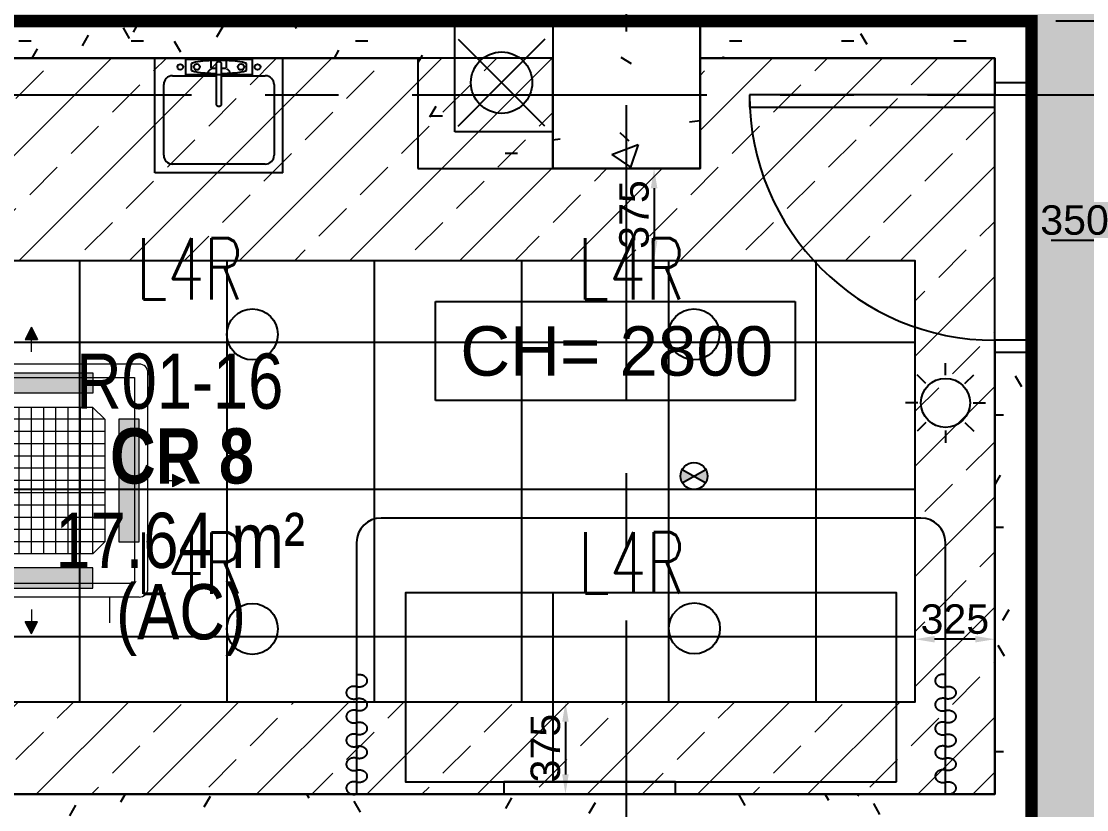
# Model space of a CAD drawing. Header units: millimetres. Extents: x -92759 to 184353, y -15225 to 86714.
# Drawn here: x -55599 to -51258, y 67428 to 70641 of the extents above; entities that cross this region are included whole.
import ezdxf

# ---------------------------------------------------------------- set-up
doc = ezdxf.new("R2010")
doc.units = ezdxf.units.MM
for name, pattern in [('HIDDEN', [0.375, 0.25, -0.125]), ('IDA - Grid Line', [2100, 1200, -300, 300, -300]), ('IDA - Hidden 2-1', [450, 300, -150]), ('IMPORT-ACAD_ISO12W100', [3150, 1800, -450, 0, -450, 0, -450])]:
    doc.linetypes.add(name, pattern=pattern)
doc.layers.get('Defpoints').update_dxf_attribs({"color": 8})
for name, color, linetype in [('0-1', 9, 'Continuous'), ('0-Motion Sensor', 1, 'Continuous'), ('A-_DOOR----_E', 8, 'Continuous'), ('A-_FURT----_E-1', 8, 'Continuous'), ('A-_ROOMNAME_A', 8, 'Continuous'), ('A-_WALL----_H-1', 9, 'Continuous'), ('A-_WALLPRTN_E', 8, 'Continuous'), ('A-PATT-CONC', 8, 'Continuous'), ('AAG_Dimension', 7, 'Continuous'), ('E-_LITG _ CKT -DB', 1, 'HIDDEN'), ('E-legend', 1, 'Continuous'), ('HF', 7, 'Continuous'), ('HF Text', 7, 'Continuous'), ('M-ACMV_FCU', 5, 'Continuous'), ('PDF_M-_ACON----_E-N', 7, 'Continuous'), ('S-_COLN----_E', 8, 'Continuous')]:
    doc.layers.add(name, color=color, linetype=linetype)
for name, color, linetype, true_color in [('1599_FURN_RHH_BLK8 _NEW__1ST STY_dwg _2_-1', 7, 'Continuous', 0xaaaaaa), ('A-_DETA----_E-1', 7, 'IDA - Hidden 2-1', 0xa5a5a5), ('A-_DETA----_E-6', 7, 'Continuous', 0x969696), ('A-_DETA----_ED-2', 1, 'Continuous', 0xff0000), ('A-_FURN--2', 7, 'IMPORT-ACAD_ISO12W100', 0xaaaaaa), ('A-_FURN--4', 7, 'Continuous', 0xaaaaaa), ('A-_FURN_HIDDEN-2', 7, 'Continuous', 0xaaaaaa), ('CURTAIN-1', 7, 'Continuous', 0xaaaaaa), ('E-_FIREALAM_E-1', 1, 'Continuous', 0xff0000), ('S-_ANOTGRID_E-1', 9, 'IDA - Grid Line', 0x808080)]:
    doc.layers.add(name, color=color, linetype=linetype, true_color=true_color)
for name, color, linetype, lineweight in [('A--', 134, '500-1-RP', 25), ('HFI 9MM FPB', 94, 'Continuous', 5), ('M-ACMV_CDP', 190, 'DRAIN_PIPE', 25), ('M-ACMV_FCU-1', 86, 'Continuous', 9), ('M-ACMV_PWR', 1, 'REFRIGERANT', 25), ('M-ACMV_REF_PIPE', 134, '500-1-RP', 25), ('M-ACMV_VCD', 7, 'Continuous', 25)]:
    doc.layers.add(name, color=color, linetype=linetype, lineweight=lineweight)
doc.styles.add('Arial', font='arial.ttf')
doc.styles.add('Arial Narrow_2', font='ARIALN.TTF', dxfattribs={"height": 225})
doc.styles.add('Arial Narrow_B_1', font='ARIALNB.TTF', dxfattribs={"height": 300})
doc.styles.add('Arial_4', font='arial.ttf', dxfattribs={"height": 1.8})
doc.styles.add('Simplex', font='simplex_.ttf', dxfattribs={"width": 0.7, "height": 450})
doc.styles.get("Standard").update_dxf_attribs({"font": 'arial.ttf'})
doc.linetypes.add('500-1-RP', pattern='A,0.75,-0.5,0.75,-0.5,0.75,-0.5,0.75,-1.7,["RP",Standard,S=1,R=0,X=-1,Y=-0.5],-1.7', length=7.9)
doc.linetypes.add('DRAIN_PIPE', pattern='A,0.5,-0.2,["D",Standard,S=0.1,R=0,X=-0.1,Y=-0.05],-0.25', length=0.95)
doc.linetypes.add('REFRIGERANT', pattern='A,15,-5.08,["R",Standard,S=2.54,R=0,X=-2.54,Y=-1.27],-5.08', length=25.16)
doc.dimstyles.get("Standard").update_dxf_attribs({"dimtxt": 0.18, "dimasz": 0.18, "dimexe": 0.18, "dimexo": 0.0625, "dimgap": 0.09, "dimtad": 0, "dimtih": 1, "dimtoh": 1, "dimdec": 4, "dimzin": 0, "dimdsep": 46, "dimtxsty": 'Standard', "dimcen": 0.09, "dimadec": 0, "dimazin": 0, "dimtfac": 1, "dimtdec": 4, "dimtofl": 0, "dimtmove": 0, "dimatfit": 3, "dimfxl": 1, "dimtolj": 1, "dimtzin": 0, "dimarcsym": 0})
pattern_1 = [(0, (-11870.95, 40538.29), (609.6, 152.4), [50.292, -406.908, 50.292, -406.908, -2438.4]), (0, (-11870.95, 40538.29), (609.6, 152.4), [-914.4, 50.292, -864.108, 50.292, -406.908, -1066.8]), (0, (-11870.95, 40538.29), (609.6, 152.4), [-2286, 50.292, -254.508, 50.292, -711.708]), (120, (-11642.35, 40614.49), (-436.7823, 451.7291), [50.292, -406.908, 50.292, -406.908, -2438.4]), (120, (-11642.35, 40614.49), (-436.7823, 451.7291), [-914.4, 50.292, -864.108, 50.292, -406.908, -1066.8]), (120, (-11642.35, 40614.49), (-436.7823, 451.7291), [-2286, 50.292, -254.508, 50.292, -711.708]), (240, (-11566.15, 40919.29), (-172.8177, -604.1291), [50.292, -406.908, 50.292, -406.908, -2438.4]), (240, (-11566.15, 40919.29), (-172.8177, -604.1291), [-914.4, 50.292, -864.108, 50.292, -406.908, -1066.8]), (240, (-11566.15, 40919.29), (-172.8177, -604.1291), [-2286, 50.292, -254.508, 50.292, -711.708])]

# ---------------------------------------------------------------- blocks, each defined once
blk = doc.blocks.new('IDA- Fire Extinguisher1 - 3kg AB-8839181-BLK8_RHH_1ST STOREY PLAN')
at = {"layer": 'A-_DETA----_ED-2'}
for p in [(-176.8, 376.8), (176.8, 376.8), (-176.8, 23.2), (176.8, 23.2)]:
    blk.add_line(p, (0, 200), dxfattribs=at)
blk.add_circle((0, 200), 125, dxfattribs=at)
blk = doc.blocks.new('IDA - Strobe Light - IDA - Strobe Light-8826107-BLK8_RHH_1ST STOREY PLAN')
at = {"layer": 'A-_DETA----_ED-2'}
for p, q in [((0, 312.5), (0, 362.5)), ((-79.5, 279.5), (-114.9, 314.9)), ((79.5, 279.5), (114.9, 314.9)), ((-112.5, 200), (-162.5, 200)), ((112.5, 200), (162.5, 200)), ((-79.5, 120.5), (-114.9, 85.1)), ((0, 87.5), (0, 37.5)), ((79.5, 120.5), (114.9, 85.1))]:
    blk.add_line(p, q, dxfattribs=at)
blk.add_circle((0, 200), 100, dxfattribs=at)
blk = doc.blocks.new('IDA - F - Single - Swing1 - 1100L X 2200H -TD-03-10510367-BLK8_RHH_1ST STOREY PLAN')
at = {"layer": 'A-_DOOR----_E'}
for p, q in [((500, 1075), (450, 1075)), ((450, 1075), (450, 75)), ((500, 75), (500, 1075)), ((-500, 75), (-550, 75)), ((-500, -75), (-500, 75)), ((450, 75), (500, 75)), ((550, 75), (500, 75)), ((500, 75), (500, -75)), ((-550, -75), (-500, -75)), ((500, -75), (550, -75))]:
    blk.add_line(p, q, dxfattribs=at)
blk.add_arc((500, 75), 1000, 90, 180, dxfattribs=at)
blk = doc.blocks.new('1599_FURN_RHH_BLK8 _NEW__1ST STY_dwg_CURTAIN-10346288-BLK8_RHH_1ST STOREY PLAN')
at = {"layer": 'CURTAIN-1'}
for points, weights in [([(364562.6, -316988.1), (364557, -316988.1), (364551.8, -316989.6)], [1, 0.931303290714, 0.894831553285]), ([(364593.9, -317013.9), (364593.9, -316988.1), (364562.6, -316988.1)], [1, 0.707106781187, 1]), ([(364509.6, -317062.5), (364509.6, -317036.7), (364540.9, -317036.7)], [1, 0.707106781187, 1]), ([(364540.9, -317036.7), (364546.5, -317036.7), (364551.8, -317038.2)], [1, 0.931303290589, 0.894831553152]), ([(364551.8, -317038.2), (364557, -317039.8), (364562.6, -317039.8)], [0.894831553151, 0.931303290588, 1]), ([(364562.6, -317039.8), (364593.9, -317039.8), (364593.9, -317013.9)], [1, 0.707106781187, 1]), ([(364540.9, -317088.4), (364509.6, -317088.4), (364509.6, -317062.5)], [1, 0.707106781187, 1]), ([(364562.6, -317085.3), (364557, -317085.3), (364551.8, -317086.8)], [1, 0.931303290589, 0.894831553152]), ([(364593.9, -317111.1), (364593.9, -317085.3), (364562.6, -317085.3)], [1, 0.707106781187, 1]), ([(364551.8, -317086.8), (364546.5, -317088.4), (364540.9, -317088.4)], [0.894831553149, 0.931303290586, 1]), ([(364562.6, -317137), (364593.9, -317137), (364593.9, -317111.1)], [1, 0.707106781187, 1]), ([(364509.6, -317159.7), (364509.6, -317133.8), (364540.9, -317133.8)], [1, 0.707106781187, 1]), ([(364540.9, -317185.6), (364509.6, -317185.6), (364509.6, -317159.7)], [1, 0.707106781187, 1]), ([(364540.9, -317133.8), (364546.5, -317133.8), (364551.8, -317135.4)], [1, 0.931303290587, 0.894831553151]), ([(364551.8, -317135.4), (364557, -317137), (364562.6, -317137)], [0.894831553149, 0.931303290586, 1]), ([(364551.8, -317184), (364546.5, -317185.6), (364540.9, -317185.6)], [0.89483155315, 0.931303290587, 1]), ([(364562.6, -317182.4), (364557, -317182.4), (364551.8, -317184)], [1, 0.931303290587, 0.894831553151]), ([(364593.9, -317208.3), (364593.9, -317182.4), (364562.6, -317182.4)], [1, 0.707106781187, 1]), ([(364562.6, -317234.2), (364593.9, -317234.2), (364593.9, -317208.3)], [1, 0.707106781187, 1]), ([(364509.6, -317256.9), (364509.6, -317231), (364540.9, -317231)], [1, 0.707106781187, 1]), ([(364540.9, -317282.8), (364509.6, -317282.8), (364509.6, -317256.9)], [1, 0.707106781187, 1]), ([(364540.9, -317231), (364546.5, -317231), (364551.8, -317232.6)], [1, 0.931303290587, 0.894831553151]), ([(364551.8, -317232.6), (364557, -317234.2), (364562.6, -317234.2)], [0.89483155315, 0.931303290586, 1]), ([(364551.8, -317281.2), (364546.5, -317282.8), (364540.9, -317282.8)], [0.894831553151, 0.931303290587, 1]), ([(364562.6, -317279.6), (364557, -317279.6), (364551.8, -317281.2)], [1, 0.931303290588, 0.894831553151]), ([(364593.9, -317305.5), (364593.9, -317279.6), (364562.6, -317279.6)], [1, 0.707106781187, 1]), ([(364509.6, -317354.1), (364509.6, -317328.2), (364540.9, -317328.2)], [1, 0.707106781187, 1]), ([(364540.9, -317328.2), (364546.5, -317328.2), (364551.8, -317329.8)], [1, 0.931303290716, 0.894831553287]), ([(364551.8, -317329.8), (364557, -317331.4), (364562.6, -317331.4)], [0.89483155315, 0.931303290587, 1]), ([(364562.6, -317331.4), (364593.9, -317331.4), (364593.9, -317305.5)], [1, 0.707106781187, 1]), ([(364540.9, -317380), (364509.6, -317380), (364509.6, -317354.1)], [1, 0.707106781187, 1]), ([(364551.8, -317378.4), (364546.5, -317380), (364540.9, -317380)], [0.894831553151, 0.931303290587, 1]), ([(364562.6, -317376.8), (364557, -317376.8), (364551.8, -317378.4)], [1, 0.931303290587, 0.89483155315]), ([(364593.9, -317402.7), (364593.9, -317376.8), (364562.6, -317376.8)], [1, 0.707106781187, 1]), ([(364509.6, -317451.3), (364509.6, -317425.4), (364540.9, -317425.4)], [1, 0.707106781187, 1]), ([(364540.9, -317425.4), (364546.5, -317425.4), (364551.8, -317427)], [1, 0.931303290587, 0.894831553151]), ([(364551.8, -317427), (364557, -317428.6), (364562.6, -317428.6)], [0.89483155315, 0.931303290587, 1]), ([(364562.6, -317428.6), (364593.9, -317428.6), (364593.9, -317402.7)], [1, 0.707106781187, 1]), ([(364540.9, -317477.2), (364509.6, -317477.2), (364509.6, -317451.3)], [1, 0.707106781187, 1]), ([(364551.8, -317475.6), (364546.5, -317477.2), (364540.9, -317477.2)], [0.894831553151, 0.931303290587, 1])]:
    blk.add_rational_spline(points, weights, degree=2, dxfattribs=at)
blk = doc.blocks.new('1599_FURN_RHH_BLK8 _NEW__1ST STY_dwg_CURTAIN-10346287-BLK8_RHH_1ST STOREY PLAN')
at = {"layer": 'CURTAIN-1'}
for points, weights in [([(364562.6, -316988.1), (364557, -316988.1), (364551.8, -316989.6)], [1, 0.931303290714, 0.894831553285]), ([(364593.9, -317013.9), (364593.9, -316988.1), (364562.6, -316988.1)], [1, 0.707106781187, 1]), ([(364509.6, -317062.5), (364509.6, -317036.7), (364540.9, -317036.7)], [1, 0.707106781187, 1]), ([(364540.9, -317036.7), (364546.5, -317036.7), (364551.8, -317038.2)], [1, 0.931303290589, 0.894831553152]), ([(364551.8, -317038.2), (364557, -317039.8), (364562.6, -317039.8)], [0.894831553151, 0.931303290588, 1]), ([(364562.6, -317039.8), (364593.9, -317039.8), (364593.9, -317013.9)], [1, 0.707106781187, 1]), ([(364540.9, -317088.4), (364509.6, -317088.4), (364509.6, -317062.5)], [1, 0.707106781187, 1]), ([(364562.6, -317085.3), (364557, -317085.3), (364551.8, -317086.8)], [1, 0.931303290589, 0.894831553152]), ([(364593.9, -317111.1), (364593.9, -317085.3), (364562.6, -317085.3)], [1, 0.707106781187, 1]), ([(364551.8, -317086.8), (364546.5, -317088.4), (364540.9, -317088.4)], [0.894831553149, 0.931303290586, 1]), ([(364562.6, -317137), (364593.9, -317137), (364593.9, -317111.1)], [1, 0.707106781187, 1]), ([(364509.6, -317159.7), (364509.6, -317133.8), (364540.9, -317133.8)], [1, 0.707106781187, 1]), ([(364540.9, -317185.6), (364509.6, -317185.6), (364509.6, -317159.7)], [1, 0.707106781187, 1]), ([(364540.9, -317133.8), (364546.5, -317133.8), (364551.8, -317135.4)], [1, 0.931303290587, 0.894831553151]), ([(364551.8, -317135.4), (364557, -317137), (364562.6, -317137)], [0.894831553149, 0.931303290586, 1]), ([(364551.8, -317184), (364546.5, -317185.6), (364540.9, -317185.6)], [0.89483155315, 0.931303290587, 1]), ([(364562.6, -317182.4), (364557, -317182.4), (364551.8, -317184)], [1, 0.931303290587, 0.894831553151]), ([(364593.9, -317208.3), (364593.9, -317182.4), (364562.6, -317182.4)], [1, 0.707106781187, 1]), ([(364562.6, -317234.2), (364593.9, -317234.2), (364593.9, -317208.3)], [1, 0.707106781187, 1]), ([(364509.6, -317256.9), (364509.6, -317231), (364540.9, -317231)], [1, 0.707106781187, 1]), ([(364540.9, -317282.8), (364509.6, -317282.8), (364509.6, -317256.9)], [1, 0.707106781187, 1]), ([(364540.9, -317231), (364546.5, -317231), (364551.8, -317232.6)], [1, 0.931303290587, 0.894831553151]), ([(364551.8, -317232.6), (364557, -317234.2), (364562.6, -317234.2)], [0.89483155315, 0.931303290586, 1]), ([(364551.8, -317281.2), (364546.5, -317282.8), (364540.9, -317282.8)], [0.894831553151, 0.931303290587, 1]), ([(364562.6, -317279.6), (364557, -317279.6), (364551.8, -317281.2)], [1, 0.931303290588, 0.894831553151]), ([(364593.9, -317305.5), (364593.9, -317279.6), (364562.6, -317279.6)], [1, 0.707106781187, 1]), ([(364509.6, -317354.1), (364509.6, -317328.2), (364540.9, -317328.2)], [1, 0.707106781187, 1]), ([(364540.9, -317328.2), (364546.5, -317328.2), (364551.8, -317329.8)], [1, 0.931303290716, 0.894831553287]), ([(364551.8, -317329.8), (364557, -317331.4), (364562.6, -317331.4)], [0.89483155315, 0.931303290587, 1]), ([(364562.6, -317331.4), (364593.9, -317331.4), (364593.9, -317305.5)], [1, 0.707106781187, 1]), ([(364540.9, -317380), (364509.6, -317380), (364509.6, -317354.1)], [1, 0.707106781187, 1]), ([(364551.8, -317378.4), (364546.5, -317380), (364540.9, -317380)], [0.894831553151, 0.931303290587, 1]), ([(364562.6, -317376.8), (364557, -317376.8), (364551.8, -317378.4)], [1, 0.931303290587, 0.89483155315]), ([(364593.9, -317402.7), (364593.9, -317376.8), (364562.6, -317376.8)], [1, 0.707106781187, 1]), ([(364509.6, -317451.3), (364509.6, -317425.4), (364540.9, -317425.4)], [1, 0.707106781187, 1]), ([(364540.9, -317425.4), (364546.5, -317425.4), (364551.8, -317427)], [1, 0.931303290587, 0.894831553151]), ([(364551.8, -317427), (364557, -317428.6), (364562.6, -317428.6)], [0.89483155315, 0.931303290587, 1]), ([(364562.6, -317428.6), (364593.9, -317428.6), (364593.9, -317402.7)], [1, 0.707106781187, 1]), ([(364540.9, -317477.2), (364509.6, -317477.2), (364509.6, -317451.3)], [1, 0.707106781187, 1]), ([(364551.8, -317475.6), (364546.5, -317477.2), (364540.9, -317477.2)], [0.894831553151, 0.931303290587, 1])]:
    blk.add_rational_spline(points, weights, degree=2, dxfattribs=at)
blk = doc.blocks.new('1599_FURN_RHH_BLK8 _NEW__1ST STY_dwg _2_-10346281-BLK8_RHH_1ST STOREY PLAN')
at = {"layer": 'A-_DETA----_E-6'}
for p, q in [((-19577.1, -9318), (-19577.1, -8850)), ((-19577.1, -8850), (-19055.1, -8850)), ((-19451.1, -8917.5), (-19451.1, -8854.5)), ((-19451.1, -8854.5), (-19181.1, -8854.5)), ((-19181.1, -8854.5), (-19181.1, -8917.5)), ((-19055.1, -9318), (-19055.1, -8850)), ((-19428.6, -8871.5), (-19428.6, -8900.5)), ((-19347.3, -8889.7), (-19347.3, -8863.8)), ((-19327.9, -8892.1), (-19345.4, -8892.1)), ((-19327.6, -8874.6), (-19327.6, -9036.6)), ((-19314.1, -8865.6), (-19318.6, -8865.6)), ((-19305.1, -9036.6), (-19305.1, -8874.6)), ((-19286.9, -8892.1), (-19305.1, -8892.1)), ((-19284.9, -8889.7), (-19284.9, -8863.8)), ((-19203.6, -8900.5), (-19203.6, -8871.5)), ((-19505.1, -8922), (-19327.6, -8922)), ((-19181.1, -8917.5), (-19451.1, -8917.5)), ((-19305.1, -8922), (-19127.1, -8922)), ((-19541.1, -9246), (-19541.1, -8958)), ((-19091.1, -8958), (-19091.1, -9246)), ((-19318.6, -9045.6), (-19314.1, -9045.6)), ((-19127.1, -9282), (-19505.1, -9282)), ((-19055.1, -9318), (-19577.1, -9318))]:
    blk.add_line(p, q, dxfattribs=at)
for centre, radius in [((-19473.6, -8886), 11.4), ((-19406.1, -8886), 12.3), ((-19226.1, -8886), 12.3), ((-19158.6, -8886), 11.4)]:
    blk.add_circle(centre, radius, dxfattribs=at)
for centre, radius, start, end in [((-19382.9, -9011.7), 147.4, 101.1975, 108.0457), ((-19382.9, -8760.3), 147.4, 251.9543, 258.8025), ((-19342.9, -9213.9), 353.6, 94.6876, 101.1975), ((-19316.1, -9540.8), 681.5, 90, 94.6876), ((-19336.1, -8916.2), 25.7, 118.4413, 161.9853), ((-19318.6, -8874.6), 9, 90, 180), ((-19316.1, -9540.8), 681.5, 85.3124, 90), ((-19314.1, -8874.6), 9, 0, 90), ((-19296.1, -8916.2), 25.7, 18.0147, 61.5587), ((-19289.3, -9213.9), 353.6, 78.8025, 85.3124), ((-19249.3, -9011.7), 147.4, 71.9543, 78.8025), ((-19249.3, -8760.3), 147.4, 281.1975, 288.0457), ((-19505.1, -8958), 36, 90, 180), ((-19342.9, -8558.1), 353.6, 258.8025, 265.3124), ((-19316.1, -8231.2), 681.5, 265.3124, 269.0296), ((-19316.1, -8231.2), 681.5, 270.9213, 274.6876), ((-19289.3, -8558.1), 353.6, 274.6876, 281.1975), ((-19127.1, -8958), 36, 0, 90), ((-19318.6, -9036.6), 9, 180, 270), ((-19314.1, -9036.6), 9, 270, 0), ((-19505.1, -9246), 36, 180, 270), ((-19127.1, -9246), 36, 270, 0)]:
    blk.add_arc(centre, radius, start, end, dxfattribs=at)
at = {"layer": 'A-_FURN--2'}
blk.add_line((-17955.1, -11029.1), (-17955.1, -11799.1), dxfattribs=at)
at = {"layer": 'A-_FURN--4', "flags": 128}
for points in [[(-16555.1, -11799.1), (-16555.1, -11029.1), (-18555.1, -11029.1), (-18555.1, -11799.1)], [(-18155.1, -11849.1), (-17455.1, -11849.1), (-17455.1, -11799.1), (-18155.1, -11799.1)]]:
    blk.add_lwpolyline(points, close=True, dxfattribs=at)
at = {"layer": 'A-_FURN_HIDDEN-2'}
for p, q in [((-16455.1, -10724.1), (-18655.1, -10724.1)), ((-18755.1, -10824.1), (-18755.1, -11849.1)), ((-16355.1, -11849.1), (-16355.1, -10824.1))]:
    blk.add_line(p, q, dxfattribs=at)
for centre, start, end in [((-18655.1, -10824.1), 90, 180), ((-16455.1, -10824.1), 0, 90)]:
    blk.add_arc(centre, 100, start, end, dxfattribs=at)
at = {"rotation": 180}
blk.add_blockref('1599_FURN_RHH_BLK8 _NEW__1ST STY_dwg_CURTAIN-10346287-BLK8_RHH_1ST STOREY PLAN', (345796.7, -328838.7), dxfattribs=at)
at = {"extrusion": (0, 0, -1), "zscale": -1, "rotation": 180}
blk.add_blockref('1599_FURN_RHH_BLK8 _NEW__1ST STY_dwg_CURTAIN-10346288-BLK8_RHH_1ST STOREY PLAN', (380906.9, -328838.7), dxfattribs=at)
blk = doc.blocks.new('A$Cb2bf8f38')
at = {"layer": 'A-_WALL----_H-1'}
h = blk.add_hatch(dxfattribs=at)
h.set_pattern_fill('FP_1', color=256, style=0, pattern_type=2)
h.set_pattern_definition(pattern_1)
h.paths.add_polyline_path([(-10900, 37950), (-10900, 38100), (-14750, 38100), (-14750, 37950), (-11050, 37950)])
h = blk.add_hatch(dxfattribs=at)
h.set_pattern_fill('FP_1', color=256, style=0, pattern_type=2)
h.set_pattern_definition(pattern_1)
h.paths.add_polyline_path([(-9900, 37950), (-8699, 37950), (-8699, 38100), (-9900, 38100)])
h = blk.add_hatch(dxfattribs=at)
h.set_pattern_fill('FP_1', color=256, style=0, pattern_type=2)
h.set_pattern_definition(pattern_1)
h.paths.add_polyline_path([(-8624, 25500), (-8549, 25500), (-8549, 27300), (-8699, 27300), (-8699, 25500)])
h.paths.add_polyline_path([(-8624, 28400), (-8549, 28400), (-8549, 28750), (-8699, 28750), (-8699, 28400)])
h.paths.add_polyline_path([(-8549, 29850), (-8549, 33600), (-8699, 33600), (-8699, 29850), (-8624, 29850)])
h.paths.add_polyline_path([(-8699, 34700), (-8549, 34700), (-8549, 36750), (-8699, 36750), (-8699, 34800)])
h.paths.add_polyline_path([(-8624, 37850), (-8549, 37850), (-8549, 38100), (-8699, 38100), (-8699, 37850)])
h = blk.add_hatch(dxfattribs=at)
h.set_pattern_fill('FP_1', color=256, style=0, pattern_type=2)
h.set_pattern_definition(pattern_1)
h.paths.add_polyline_path([(-10900, 37500), (-10900, 37950), (-11050, 37950), (-11050, 37500)])
h = blk.add_hatch(dxfattribs=at)
h.set_pattern_fill('FP_1', color=256, style=0, pattern_type=2)
h.set_pattern_definition(pattern_1)
h.paths.add_polyline_path([(-10500, 37500), (-10500, 37650), (-10900, 37650), (-10900, 37500)])
h = blk.add_hatch(dxfattribs=at)
h.set_pattern_fill('FP_1', color=256, style=0, pattern_type=2)
h.set_pattern_definition(pattern_1)
h.paths.add_polyline_path([(-14750, 34800), (-8699, 34800), (-8699, 34950), (-14750, 34950)])
at = {"layer": 'S-_COLN----_E'}
h = blk.add_hatch(dxfattribs=at)
h.set_pattern_fill('FP_4', color=256, style=0, pattern_type=2)
h.set_pattern_definition([(50, (-11870.95, 40538.3), (1093.1, -95.63), [114.3, -1257.3]), (355, (-11871, 40538.3), (-211.46, 1146.34), [91.44, -1005.84]), (100.45, (-11779.9, 40530.3), (881.66, 1050.7), [97.14, -1068.54]), (46.184, (-11871, 40843.1), (1626.47, -252.26), [171.45, -1885.95]), (96.636, (-11735.4, 40822), (1424.4, 1484.57), [145.7, -1602.8]), (351.184, (-11871, 40843.1), (1424.4, 1484.55), [137.16, -1508.76]), (21, (-11718.55, 40766.9), (909.69, -613.6), [114.3, -1257.3]), (326, (-11718.6, 40766.9), (370.8, 1105.13), [91.44, -1005.84]), (71.45, (-11642.7, 40715.8), (1280.5, 491.53), [97.14, -1068.54]), (37.5, (-11870.95, 40538.3), (18.53, 507.33), [50.29, -943.356, 50.29, -970.79, -1009.65]), (37.5, (-11870.95, 40538.3), (18.53, 507.33), [-2014.73, 50.29, -959.36]), (7.5, (-11870.95, 40538.3), (400.92, 601.08), [50.29, -531.876, 50.29, -920.496, -384.81]), (7.5, (-11870.95, 40538.3), (400.92, 601.08), [-1552.96, 50.29, -334.52]), (327.5, (-12210.8, 40538.3), (813.545, -34.374), [50.29, -330.71, 50.29, -1138.43, -1577.34]), (327.5, (-12210.8, 40538.3), (813.545, -34.374), [-1569.72, 50.29, -1527.05]), (317.5, (-12363.2, 40538.3), (888.78, 152.56), [50.29, -445.01, 50.29, -739.14, -1120.14]), (317.5, (-12363.2, 40538.3), (888.78, 152.56), [-1284.73, 50.3, -1069.85])])
h.paths.add_polyline_path([(-9900, 37500), (-9900, 38100), (-10500, 38100), (-10500, 37500)])
at = {"layer": 'A-_DETA----_E-1'}
blk.add_line((-4100, 38100), (-8549, 38100), dxfattribs=at)
at = {"layer": 'A-_DETA----_E-6'}
for p, q in [((-12122, 37482), (-12122, 37950)), ((-12122, 37950), (-11600, 37950)), ((-11600, 37482), (-11600, 37950)), ((-11996, 37945.5), (-11726, 37945.5)), ((-11996, 37882.5), (-11996, 37945.5)), ((-11973.5, 37928.5), (-11973.5, 37899.5)), ((-11892.2, 37910.3), (-11892.2, 37936.2)), ((-11872.8, 37907.9), (-11890.3, 37907.9)), ((-11872.5, 37925.4), (-11872.5, 37763.4)), ((-11859, 37934.4), (-11863.5, 37934.4)), ((-11850, 37763.4), (-11850, 37925.4)), ((-11831.8, 37907.9), (-11850, 37907.9)), ((-11829.8, 37910.3), (-11829.8, 37936.2)), ((-11748.5, 37899.5), (-11748.5, 37928.5)), ((-11726, 37945.5), (-11726, 37882.5)), ((-12050, 37878), (-11872.5, 37878)), ((-11726, 37882.5), (-11996, 37882.5)), ((-11850, 37878), (-11672, 37878)), ((-12086, 37554), (-12086, 37842)), ((-11636, 37842), (-11636, 37554)), ((-11863.5, 37754.4), (-11859, 37754.4)), ((-11672, 37518), (-12050, 37518)), ((-11600, 37482), (-12122, 37482))]:
    blk.add_line(p, q, dxfattribs=at)
for centre, radius in [((-12018.5, 37914), 11.4), ((-11951, 37914), 12.3), ((-11771, 37914), 12.3), ((-11703.5, 37914), 11.4)]:
    blk.add_circle(centre, radius, dxfattribs=at)
for centre, radius, start, end in [((-11927.8, 37788.3), 147.4, 101.1975, 108.0457), ((-11887.8, 37586.1), 353.6, 94.6876, 101.1975), ((-11861, 37259.2), 681.5, 90, 94.6876), ((-11881, 37883.8), 25.7, 118.4413, 161.9853), ((-11863.5, 37925.4), 9, 90, 180), ((-11861, 37259.2), 681.5, 85.3124, 90), ((-11859, 37925.4), 9, 0, 90), ((-11841, 37883.8), 25.7, 18.0147, 61.5587), ((-11834.2, 37586.1), 353.6, 78.8025, 85.3124), ((-11794.2, 37788.3), 147.4, 71.9543, 78.8025), ((-12050, 37842), 36, 90, 180), ((-11927.8, 38039.7), 147.4, 251.9543, 258.8025), ((-11887.8, 38241.9), 353.6, 258.8025, 265.3124), ((-11861, 38568.8), 681.5, 265.3124, 269.0296), ((-11861, 38568.8), 681.5, 270.9213, 274.6876), ((-11834.2, 38241.9), 353.6, 274.6876, 281.1975), ((-11794.2, 38039.7), 147.4, 281.1975, 288.0457), ((-11672, 37842), 36, 0, 90), ((-11863.5, 37763.4), 9, 180, 270), ((-11859, 37763.4), 9, 270, 0), ((-12050, 37554), 36, 180, 270), ((-11672, 37554), 36, 270, 0)]:
    blk.add_arc(centre, radius, start, end, dxfattribs=at)
at = {"layer": 'A-_WALLPRTN_E'}
for p, q in [((-10900, 38100), (-14750, 38100)), ((-10900, 37650), (-10900, 38100)), ((-8549, 38100), (-9900, 38100)), ((-9900, 38100), (-9900, 37950)), ((-8549, 37850), (-8549, 38100)), ((-14750, 37950), (-11050, 37950)), ((-11050, 37950), (-11050, 37500)), ((-9900, 37950), (-8699, 37950)), ((-8699, 37950), (-8699, 37850)), ((-8699, 37850), (-8549, 37850)), ((-10500, 37650), (-10900, 37650)), ((-10500, 37500), (-10500, 37650)), ((-11050, 37500), (-10500, 37500)), ((-8699, 36750), (-8699, 34950)), ((-8549, 36750), (-8699, 36750)), ((-8549, 34700), (-8549, 36750)), ((-8699, 34950), (-14750, 34950))]:
    blk.add_line(p, q, dxfattribs=at)
at = {"layer": 'S-_ANOTGRID_E-1'}
for p, q in [((-10200, -20141.4), (-10200, 53272.8)), ((-38373.1, 37800), (13584.7, 37800))]:
    blk.add_line(p, q, dxfattribs=at)
at = {"layer": 'S-_COLN----_E'}
for p, q in [((-9900, 38100), (-10500, 38100)), ((-10500, 38100), (-10500, 37500)), ((-9900, 37950), (-9900, 38100)), ((-9900, 37500), (-9900, 37950)), ((-10500, 37500), (-9900, 37500))]:
    blk.add_line(p, q, dxfattribs=at)
at = {"layer": '1599_FURN_RHH_BLK8 _NEW__1ST STY_dwg _2_-1'}
blk.add_blockref('1599_FURN_RHH_BLK8 _NEW__1ST STY_dwg _2_-10346281-BLK8_RHH_1ST STOREY PLAN', (7455.1, 46800), dxfattribs=at)
at = {"layer": 'A-_DOOR----_E', "rotation": 89.99999999999991}
blk.add_blockref('IDA - F - Single - Swing1 - 1100L X 2200H -TD-03-10510367-BLK8_RHH_1ST STOREY PLAN', (-8624, 37300), dxfattribs=at)
at = {"layer": 'A-_FURT----_E-1'}
blk.add_blockref('IDA- Fire Extinguisher1 - 3kg AB-8839181-BLK8_RHH_1ST STOREY PLAN', (-10709, 37650), dxfattribs=at)
at = {"layer": 'E-_FIREALAM_E-1', "rotation": 89.99999999999775}
blk.add_blockref('IDA - Strobe Light - IDA - Strobe Light-8826107-BLK8_RHH_1ST STOREY PLAN', (-8700, 36545), dxfattribs=at)
at = {"layer": 'A-_ROOMNAME_A', "char_height": 225, "attachment_point": 1}
for s, insert, width, style in [('R01-16', (-12443.6, 36746.1), 1058.227, 'Arial Narrow_2'), ('CR 8', (-12304.9, 36441.4), 721.519, 'Arial Narrow_B_1'), ('17.64 m²', (-12527.6, 36097.3), 1262.658, 'Arial Narrow_2'), ('(AC)', (-12280.1, 35806.3), 661.392, 'Arial Narrow_2')]:
    blk.add_mtext(s, dxfattribs=dict(at, insert=insert, width=width, style=style))
blk = doc.blocks.new('*D597')
at = {"layer": 'AAG_Dimension', "color": 0, "lineweight": -2, "transparency": 16777216}
for p, q in [((1783.5, 496961.7), (1783.6, 496961.7)), ((1783.4, 496881.7), (1783.4, 496667.2)), ((1783.5, 496587.2), (1783.6, 496587.2))]:
    blk.add_line(p, q, dxfattribs=at)
at = {"layer": 'AAG_Dimension', "color": 0, "transparency": 16777216}
for points in [[(1770.1, 496881.7), (1796.8, 496881.7), (1783.4, 496961.7)], [(1770.1, 496667.2), (1796.8, 496667.2), (1783.4, 496587.2)]]:
    blk.add_solid(points, dxfattribs=at)
at = {"layer": 'Defpoints', "color": 0, "transparency": 16777216}
for p in [(1783.4, 496961.7), (1783.4, 496587.2), (1783.4, 496587.2)]:
    blk.add_point(p, dxfattribs=at)
at = {"layer": 'AAG_Dimension', "color": 152, "true_color": 0x2776bb, "transparency": 16777216, "insert": (1702.1, 496774.5), "char_height": 120, "attachment_point": 5, "rotation": 90, "style": 'Arial'}
blk.add_mtext('\\A1;375', dxfattribs=at)
blk = doc.blocks.new('*D599')
at = {"layer": 'AAG_Dimension', "color": 0, "lineweight": -2, "transparency": 16777216}
for p, q in [((1422.2, 494787.2), (1422.4, 494787.2)), ((1422.2, 494707.2), (1422.2, 494492.6)), ((1422.2, 494412.6), (1422.4, 494412.6))]:
    blk.add_line(p, q, dxfattribs=at)
at = {"layer": 'AAG_Dimension', "color": 0, "transparency": 16777216}
for points in [[(1408.9, 494707.2), (1435.5, 494707.2), (1422.2, 494787.2)], [(1408.9, 494492.6), (1435.5, 494492.6), (1422.2, 494412.6)]]:
    blk.add_solid(points, dxfattribs=at)
at = {"layer": 'Defpoints', "color": 0, "transparency": 16777216}
for p in [(1422.2, 494787.2), (1422.2, 494412.6), (1422.2, 494412.6)]:
    blk.add_point(p, dxfattribs=at)
at = {"layer": 'AAG_Dimension', "color": 152, "true_color": 0x2776bb, "transparency": 16777216, "insert": (1340.9, 494599.9), "char_height": 120, "attachment_point": 5, "rotation": 90, "style": 'Arial'}
blk.add_mtext('\\A1;375', dxfattribs=at)
blk = doc.blocks.new('*D601')
at = {"layer": 'AAG_Dimension', "color": 0, "lineweight": -2, "transparency": 16777216}
for p, q in [((2846.5, 495043.5), (2846.5, 495043.4)), ((3092, 495043.6), (2926.5, 495043.6)), ((3172, 495043.5), (3172, 495043.4))]:
    blk.add_line(p, q, dxfattribs=at)
at = {"layer": 'AAG_Dimension', "color": 0, "transparency": 16777216}
for points in [[(2926.5, 495056.9), (2926.5, 495030.3), (2846.5, 495043.6)], [(3092, 495056.9), (3092, 495030.3), (3172, 495043.6)]]:
    blk.add_solid(points, dxfattribs=at)
at = {"layer": 'Defpoints', "color": 0, "transparency": 16777216}
for p in [(2846.5, 495043.6), (2846.5, 495043.6), (3172, 495043.6)]:
    blk.add_point(p, dxfattribs=at)
at = {"layer": 'AAG_Dimension', "color": 152, "true_color": 0x2776bb, "transparency": 16777216, "insert": (3009.2, 495124.9), "char_height": 120, "attachment_point": 5, "style": 'Arial'}
blk.add_mtext('\\A1;325', dxfattribs=at)
blk = doc.blocks.new('*D664')
at = {"layer": 'AAG_Dimension', "color": 0, "lineweight": -2, "transparency": 16777216}
for p, q in [((3322, 496669.7), (3322, 496669.6)), ((3402, 496669.8), (3592, 496669.8)), ((3672, 496669.9), (3672, 496670))]:
    blk.add_line(p, q, dxfattribs=at)
at = {"layer": 'AAG_Dimension', "color": 0, "transparency": 16777216}
for points in [[(3402, 496683.1), (3402, 496656.5), (3322, 496669.8)], [(3592, 496683.1), (3592, 496656.5), (3672, 496669.8)]]:
    blk.add_solid(points, dxfattribs=at)
at = {"layer": 'Defpoints', "color": 0, "transparency": 16777216}
for p in [(3322, 496669.8), (3672, 496669.8), (3672, 496669.8)]:
    blk.add_point(p, dxfattribs=at)
at = {"layer": 'AAG_Dimension', "color": 152, "true_color": 0x2776bb, "transparency": 16777216, "insert": (3497, 496751.1), "char_height": 120, "attachment_point": 5, "style": 'Arial'}
blk.add_mtext('\\A1;350', dxfattribs=at)
blk = doc.blocks.new('Motion Sensor')
at = {"layer": 'E-legend', "lineweight": 25}
h = blk.add_hatch(color=256, dxfattribs=at)
h.dxf.hatch_style = 1
h.paths.add_polyline_path([(10021, -17121.6), (9973.3, -17094.1, 0.131652), (9965.9, -17121.6, 0.131652), (9973.3, -17149.1)])
h = blk.add_hatch(color=256, dxfattribs=at)
h.dxf.hatch_style = 1
h.paths.add_polyline_path([(10068.6, -17094.1), (10021, -17121.6), (10068.6, -17149.1, 0.131652), (10076, -17121.6, 0.131652)])
for p, q in [((9973.3, -17094.1), (10068.6, -17149.1)), ((9973.3, -17149.1), (10068.6, -17094.1))]:
    blk.add_line(p, q, dxfattribs=at)
blk.add_circle((10021, -17121.6), 55, dxfattribs=at)
blk = doc.blocks.new('A$C020d881d')
at = {"layer": 'E-legend', "lineweight": 25}
blk.add_circle((818.7, 172), 103.8, dxfattribs=at)
at = {"layer": 'E-legend', "lineweight": 25, "style": 'Simplex', "width": 0.7}
blk.add_text('L4R', height=250, dxfattribs=at).set_placement((345.2, 314.3))
blk = doc.blocks.new('EL_B8_L1_R4')
at = {"color": 6, "linetype": 'HIDDEN', "ltscale": 40, "const_width": 50}
blk.add_lwpolyline([(13092.9, -27358.3), (13092.9, -43108.3), (10382.9, -43108.3), (10382.9, -42358.3), (6692.9, -42358.3), (6692.9, -42758.3), (2092.9, -42758.3), (2092.9, -35258.3), (-3607.1, -35258.3), (-3607.1, -24683.3), (4692.9, -24683.3), (4692.9, -34658.3), (10992.9, -34658.3), (10992.9, -14008.3), (2242.9, -14008.3), (2242.9, -2458.3), (-3957.1, -2458.3), (-3957.1, -58.3), (842.9, -58.3), (842.9, 3691.7), (2342.9, 3691.7), (2342.9, -58.3), (13092.9, -58.3), (13092.9, -12058.3)], dxfattribs=at)
at = {"layer": '0-Motion Sensor'}
blk.add_blockref('Motion Sensor', (-9153, 12809.9), dxfattribs=at)
at = {"layer": 'E-_LITG _ CKT -DB', "ltscale": 0.5}
for p in [(-1750.6, -3906.2), (49.3, -3906.4), (-1750.7, -5106.4), (51, -5104.6)]:
    blk.add_blockref('A$C020d881d', p, dxfattribs=at)
blk = doc.blocks.new('A$Ca8a76259')
at = {"layer": 'M-ACMV_FCU', "lineweight": 0}
h = blk.add_hatch(color=256, dxfattribs=at)
h.dxf.hatch_style = 1
h.paths.add_polyline_path([(0, 625), (-25, 575), (25, 575)])
h = blk.add_hatch(color=256, dxfattribs=at)
h.dxf.hatch_style = 1
h.paths.add_polyline_path([(250, 356), (250, 439), (-250, 439), (-250, 356)])
h.paths.add_polyline_path([(356, -250), (439, -250), (439, 250), (356, 250)])
h.paths.add_polyline_path([(-356, 250), (-439, 250), (-439, -250), (-356, -250)])
h.paths.add_polyline_path([(-250, -356), (-250, -439), (250, -439), (250, -356)])
h = blk.add_hatch(color=256, dxfattribs=at)
h.dxf.hatch_style = 1
h.paths.add_polyline_path([(-625, 0), (-575, -25), (-575, 25)])
h = blk.add_hatch(color=256, dxfattribs=at)
h.dxf.hatch_style = 1
h.paths.add_polyline_path([(625, 0), (575, 25), (575, -25)])
h = blk.add_hatch(color=256, dxfattribs=at)
h.dxf.hatch_style = 1
h.paths.add_polyline_path([(0, -625), (25, -575), (-25, -575)])
for p, q in [((0, 625), (-25, 575)), ((0, 625), (25, 575)), ((-25, 575), (25, 575)), ((0, 525), (0, 575)), ((-475, 439), (-475, -439)), ((439, 475), (-439, 475)), ((439, 475), (439, 475)), ((475, 439), (475, 439)), ((475, 439), (475, -439)), ((-298.5, 250), (-250, 298.5)), ((-250, 298.5), (250, 298.5)), ((-250, 298.5), (-250, -298.5)), ((-200, 298.5), (-200, -298.5)), ((-150, 298.5), (-150, -298.5)), ((-100, 298.5), (-100, -298.5)), ((-50, 298.5), (-50, -298.5)), ((0, 298.5), (0, -298.5)), ((50, 298.5), (50, -298.5)), ((100, 298.5), (100, -298.5)), ((150, 298.5), (150, -298.5)), ((200, 298.5), (200, -298.5)), ((250, 298.5), (298.5, 250)), ((250, 298.5), (250, -298.5)), ((-298.5, 250), (-298.5, -250)), ((298.5, 250), (-298.5, 250)), ((298.5, 250), (298.5, -250)), ((298.5, 200), (-298.5, 200)), ((298.5, 150), (-298.5, 150)), ((298.5, 100), (-298.5, 100)), ((298.5, 50), (-298.5, 50)), ((-625, 0), (-575, 25)), ((-625, 0), (-575, -25)), ((-575, -25), (-575, 25)), ((-525, 0), (-575, 0)), ((298.5, 0), (-298.5, 0)), ((525, 0), (575, 0)), ((575, 25), (575, -25)), ((625, 0), (575, 25)), ((625, 0), (575, -25)), ((298.5, -50), (-298.5, -50)), ((298.5, -100), (-298.5, -100)), ((298.5, -150), (-298.5, -150)), ((298.5, -200), (-298.5, -200)), ((-250, -298.5), (-298.5, -250)), ((298.5, -250), (-298.5, -250)), ((250, -298.5), (298.5, -250)), ((-250, -298.5), (250, -298.5)), ((439, -475), (-439, -475)), ((0, -525), (0, -575)), ((25, -575), (-25, -575)), ((0, -625), (-25, -575)), ((0, -625), (25, -575))]:
    blk.add_line(p, q, dxfattribs=at)
for points in [[(-250, 356), (250, 356), (250, 439), (-250, 439)], [(420, 420), (420, -420), (-420, -420), (-420, 420)], [(-356, 250), (-356, -250), (-439, -250), (-439, 250)], [(356, 250), (356, -250), (439, -250), (439, 250)], [(-250, -356), (250, -356), (250, -439), (-250, -439)]]:
    blk.add_lwpolyline(points, close=True, dxfattribs=at)
for centre, start, end in [((-439, 439), 90, 180), ((439, 439), 0, 90), ((-439, -439), 180, 270), ((439, -439), 270, 0)]:
    blk.add_arc(centre, 36, start, end, dxfattribs=at)
blk = doc.blocks.new('SSO')
at = {"layer": 'M-ACMV_PWR', "linetype": 'ByBlock', "lineweight": 5}
for p, q in [((1064770.3, 20778.3), (1064770.3, 20878.3)), ((1064820.3, 20828.3), (1064720.3, 20828.3))]:
    blk.add_line(p, q, dxfattribs=at)
blk.add_circle((1064770.3, 20733.6), 44.6, dxfattribs=at)
blk.add_circle((1064770.3, 20733.6), 44.6, dxfattribs=at)
blk = doc.blocks.new('A$C81577ca4')
at = {"layer": 'A--', "lineweight": 0, "ltscale": 0.75}
for p, q in [((-36, -125), (-86, -125)), ((19, -95), (-36, -125)), ((19, -155), (-36, -125))]:
    blk.add_line(p, q, dxfattribs=at)
blk = doc.blocks.new('A$C49267d6b')
at = {"layer": 'PDF_M-_ACON----_E-N', "lineweight": 0}
for p, q in [((0, 127), (0, 76.2)), ((-25.4, 76.2), (12.7, 101.6)), ((0, 63.5), (0, 38.1)), ((-25.4, 25.4), (12.7, 0)), ((0, -25.4), (0, 25.4))]:
    blk.add_line(p, q, dxfattribs=at)
blk = doc.blocks.new('FCU -1')
at = {"layer": 'M-ACMV_CDP', "lineweight": 5}
blk.add_line((378826.6, -51081.4), (378826.6, -51186.4), dxfattribs=at)
at = {"layer": 'M-ACMV_VCD', "lineweight": 5}
blk.add_lwpolyline([(378127.5, -50132.1), (378127.5, -50032.1), (378227.5, -50032.1), (378227.5, -50132.1)], close=True, dxfattribs=at)
at = {"layer": 'M-ACMV_FCU', "lineweight": 5, "rotation": 270}
blk.add_blockref('A$Ca8a76259', (378508.4, -50607.1), dxfattribs=at)
at = {"layer": 'M-ACMV_PWR', "color": 1, "linetype": 'ByBlock', "lineweight": 5, "xscale": 0.85, "yscale": 0.85, "zscale": 0.85, "rotation": 90}
blk.add_blockref('SSO', (395697, -956204), dxfattribs=at)
at = {"layer": 'M-ACMV_REF_PIPE', "lineweight": 5, "rotation": 90}
blk.add_blockref('A$C81577ca4', (378012.4, -51100.4), dxfattribs=at)
at = {"layer": 'M-ACMV_VCD', "lineweight": 5, "xscale": -1.181061443391948, "yscale": 1.181061443391948, "zscale": 1.181061443391948, "rotation": 90}
blk.add_blockref('A$C49267d6b', (378237.5, -50082.1), dxfattribs=at)
blk = doc.blocks.new('ACMV_B8L1_R9')
at = {"layer": 'M-ACMV_FCU-1'}
blk.add_blockref('FCU -1', (-144263.5, 9422.1), dxfattribs=at)
blk = doc.blocks.new('RCP_B8L1')
at = {"layer": 'A-PATT-CONC'}
h = blk.add_hatch(dxfattribs=at)
h.set_pattern_fill('ANSI37', color=256, scale=189, angle=45)
h.set_pattern_definition([(90, (2846.45, 496587.2), (-600.075, 0), []), (180, (2846.45, 496587.2), (-6e-14, -600.075), [])])
h.paths.add_polyline_path([(-2553.54966, 496587.20958), (2846.45033, 496587.20958), (2846.45033, 494787.20958), (-2553.54966, 494787.20958)])
at = {"layer": 'HFI 9MM FPB'}
h = blk.add_hatch(dxfattribs=at)
h.set_pattern_fill('ANSI33', color=256, scale=50)
h.paths.add_polyline_path([(3420.95034, 503711.71507), (3420.95034, 499961.70958), (14170.95033, 499961.70958), (14170.95033, 498786.70958), (14170.95033, 496961.70958), (14620.95033, 496961.70958), (14620.95033, 495861.70958), (14170.95033, 495861.70958), (14170.95033, 487961.70958), (14770.95033, 487961.70958), (14770.95033, 488411.70958), (17420.95033, 488411.70958), (17420.95033, 489484.4), (17420.95033, 489561.70958), (19070.95033, 489561.70958), (19070.95033, 488561.70958), (18870.95033, 488561.70958), (18870.95033, 487961.70958), (19070.95033, 487961.70958), (19070.95033, 485386.70958), (15770.95033, 485386.70958), (15770.95033, 486036.70958), (14170.95033, 486036.70958), (14170.95033, 474361.70958), (16695.95033, 474361.70958), (16695.95033, 472561.70958), (14827.95033, 472561.70958), (14827.95033, 472661.70958), (14170.95033, 472661.70958), (14170.95033, 456911.7134), (11460.95032, 456911.7134), (11460.95032, 457661.70958), (7770.95034, 457661.70958), (7770.95034, 457211.70958), (3170.94439, 457211.70958), (3170.94439, 464761.70958), (-2529.04966, 464761.70958), (-2529.04966, 475336.70958), (5770.95034, 475336.70958), (5770.95034, 465361.70958), (12071.95033, 465361.70958), (12071.95033, 486011.70958), (3321.95033, 486011.70958), (3321.95033, 497561.70958), (-2879.04966, 497561.70958), (-2879.04966, 499961.70958), (1920.95034, 499961.70958), (1920.95034, 503711.71507), (2120.95034, 503711.71507)])
h.paths.add_polyline_path([(13420.95033, 497861.70958), (13420.95033, 457661.70958), (12820.95033, 457661.70958), (12820.95033, 497861.70958), (-2178.96619, 497861.70958), (-2178.96619, 499661.70958), (13420.95033, 499661.70958)], flags=16)
h.paths.add_polyline_path([(12070.95033, 496961.70958), (3671.95033, 496961.70959), (3671.95033, 486161.70959), (12070.95033, 486161.70958)], flags=16)
h.paths.add_polyline_path([(15120.95033, 488099.20958), (15120.95033, 486299.20958), (16320.95033, 486299.20958), (16320.95033, 485699.20958), (18720.95033, 485699.20958), (18720.95033, 488099.20958)], flags=16)
h.paths.add_polyline_path([(8070.95034, 463261.70958), (11870.95034, 463261.70958), (11870.95034, 459461.70958), (8070.95034, 459461.70958)], flags=0)
h.paths.add_polyline_path([(7920.95034, 463411.70958), (12020.95034, 463411.70958), (12020.95034, 459311.70958), (7920.95034, 459311.70958)], flags=16)
h.paths.add_polyline_path([(-1979.04966, 474849.20967), (5220.95034, 474849.20967), (5220.95034, 465249.22398), (-1979.04966, 465249.22398)], flags=16)
h.paths.add_polyline_path([(-2529.04966, 467793.20229), (-2529.04966, 464761.70958), (3170.94439, 464761.70958), (3170.94439, 457211.70958), (7770.95034, 457211.70958), (7770.95034, 457661.70958), (11460.95032, 457661.70958), (11460.95032, 456911.7134), (14170.95033, 456911.7134), (14170.95033, 472661.70958), (14020.95033, 472661.70958), (14020.95033, 457061.70958), (11610.95032, 457061.70958), (11610.95032, 457811.70958), (7620.95034, 457811.70958), (7620.95034, 457361.70958), (3320.94439, 457361.70958), (3320.94439, 464911.70958), (-2379.04966, 464911.70958), (-2379.04966, 467793.20229), (-2379.04966, 475186.70967), (5620.95034, 475186.70967), (5620.95034, 465211.72398), (12220.95033, 465211.72398), (12220.95033, 486011.70958), (12070.95033, 486011.70958), (12070.95033, 465361.72398), (5770.95034, 465361.72398), (5770.95034, 475336.70967), (-2529.04966, 475336.70967)], flags=16)
h = blk.add_hatch(dxfattribs=at)
h.set_pattern_fill('ANSI33', color=256, scale=50)
h.paths.add_polyline_path([(1370.95034, 497411.70958), (-2879.04966, 497411.70958), (-2879.04966, 494411.70958), (3171.95033, 494411.70958), (3171.95033, 497411.70958), (1970.95034, 497411.70958), (1970.95034, 496961.70958), (1370.95034, 496961.70958)])
h.paths.add_polyline_path([(-2553.54966, 496587.20958), (2846.45033, 496587.20958), (2846.45033, 494787.20958), (-2553.54966, 494787.20958)], flags=16)
at = {"layer": 'HF'}
blk.add_lwpolyline([(3321.95033, 486011.70958), (3321.95033, 497561.70958), (-2879.04966, 497561.70958), (-2879.04966, 499961.70958), (1920.95034, 499961.70958), (1920.95034, 503711.71507), (2120.95034, 503711.71507), (3420.95034, 503711.71507)], dxfattribs=at)
for points in [[(1370.95034, 497411.70958), (-2879.04966, 497411.70958), (-2879.04966, 494411.70958), (3171.95033, 494411.70958), (3171.95033, 497411.70958), (1970.95034, 497411.70958), (1970.95034, 496961.70958), (1370.95034, 496961.70958)], [(-2553.54966, 496587.20958), (2846.45033, 496587.20958), (2846.45033, 494787.20958), (-2553.54966, 494787.20958)]]:
    blk.add_lwpolyline(points, close=True, dxfattribs=at)
at = {"layer": 'HF Text', "insert": (993.66933, 496319.11391), "char_height": 201.462343, "width": 1263.3462081, "attachment_point": 1, "style": 'Arial_4', "bg_fill": 16, "box_fill_scale": 1.5, "bg_fill_color": 256, "bg_fill_transparency": 0}
blk.add_mtext('CH= 2800', dxfattribs=at)
at = {"layer": 'AAG_Dimension'}
for base, p1, p2, picture, middle in [((1783.42383, 496587.20958), (1783.42383, 496961.70958), (1783.42383, 496587.20958), '*D597', (1702.11414, 496774.45958)), ((1422.18491, 494412.6459), (1422.18491, 494787.20958), (1422.18491, 494412.6459), '*D599', (1340.87522, 494599.92774))]:
    dim = blk.add_linear_dim(base=base, p1=p1, p2=p2, angle=90, dimstyle='Standard', dxfattribs=at)
    dim.commit()
    dim.dimension.update_dxf_attribs({"geometry": picture, "text_midpoint": middle})
for base, p1, p2, picture, middle in [((3671.95033, 496669.80929), (3321.95033, 496669.80929), (3671.95033, 496669.80929), '*D664', (3496.95033, 496751.11897)), ((2846.45033, 495043.61206), (3171.95033, 495043.61206), (2846.45033, 495043.61206), '*D601', (3009.20033, 495124.92175))]:
    dim = blk.add_linear_dim(base=base, p1=p1, p2=p2, dimstyle='Standard', dxfattribs=at)
    dim.commit()
    dim.dimension.update_dxf_attribs({"geometry": picture, "text_midpoint": middle})

msp = doc.modelspace()

# ---------------------------------------------------------------- block references
at = {"layer": '0-1'}
msp.add_blockref('A$Cb2bf8f38', (-42933, 32541.2), dxfattribs=at)

# ---------------------------------------------------------------- next in the draw order: block references
at = {"color": 0}
msp.add_blockref('EL_B8_L1_R4', (-53725.9, 73099.6), dxfattribs=at)
at = {"layer": 'A-PATT-CONC', "color": 152, "true_color": 0x2776bb}
msp.add_blockref('RCP_B8L1', (-54804, -426920.5), dxfattribs=at)

# ---------------------------------------------------------------- next in the draw order: block references
at = {"layer": 'M-ACMV_FCU', "color": 5}
msp.add_blockref('ACMV_B8L1_R9', (-289803, 109954.6), dxfattribs=at)

doc.saveas('drawing.dxf')
